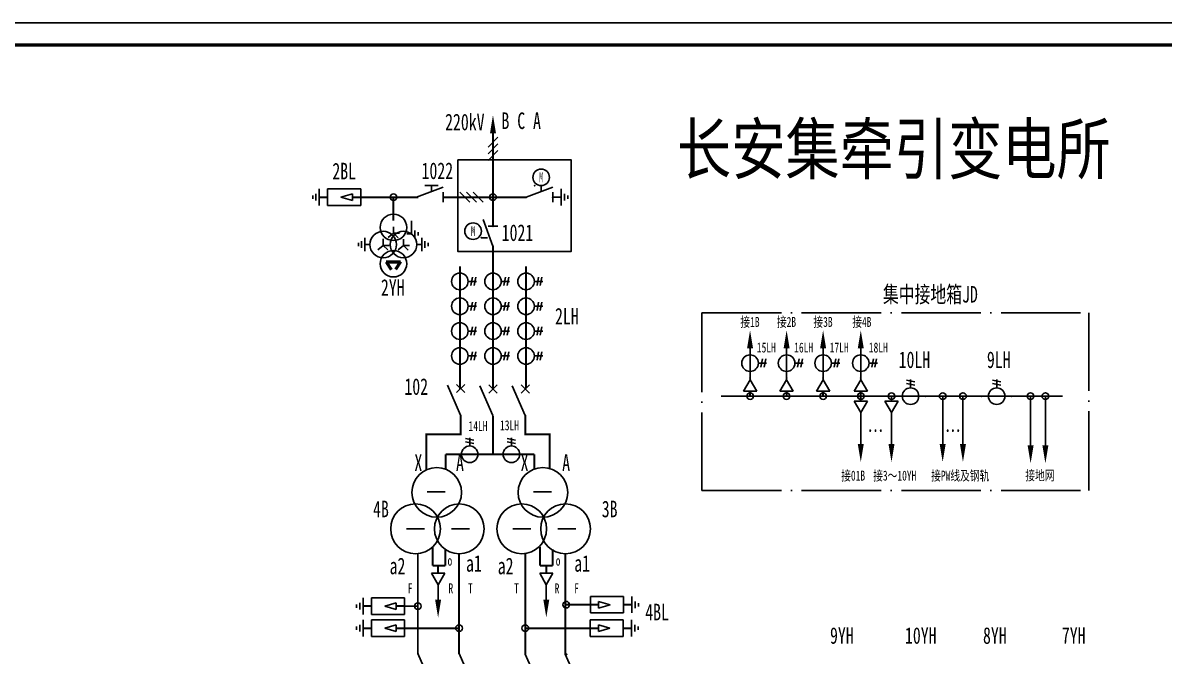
# Model space of a CAD drawing. Header units: millimetres. Extents: x 10667 to 23854, y -3427 to -2899.
# Drawn here: x 21070.9 to 21415.4, y -3089.9 to -2898.8 of the extents above; entities that cross this region are included whole.
import ezdxf
from ezdxf.enums import TextEntityAlignment as Align

# ---------------------------------------------------------------- set-up
doc = ezdxf.new("R2010")
doc.units = ezdxf.units.MM
doc.header["$LTSCALE"] = 10
doc.linetypes.add('ACAD_ISO04W100', pattern=[30, 24, -3, 0, -3])
doc.linetypes.add('DASHED', pattern=[11, 5, 0.5, 5, 0.5])
for name, color, linetype in [('3', 3, 'Continuous'), ('4', 1, 'Continuous'), ('BLOCK', 3, 'Continuous'), ('BOX', 7, 'Continuous'), ('LINE', 7, 'Continuous'), ('TEXT', 2, 'Continuous'), ('设    备', 3, 'Continuous'), ('设备编号', 2, 'Continuous'), ('连 接 线', 1, 'Continuous')]:
    doc.layers.add(name, color=color, linetype=linetype)
doc.layers.add('5', color=5, linetype='Continuous', lineweight=50)
doc.styles.add('HZ', font='SimSun.ttf', dxfattribs={"width": 0.7})
doc.styles.add('JH1', font='NSimSun.ttf', dxfattribs={"width": 0.8})

# ---------------------------------------------------------------- blocks, each defined once
blk = doc.blocks.new('$110DLQ')
at = {"layer": 'BLOCK', "color": 3}
for p, q in [((-4, 1), (0, -8)), ((1.25, 1.25), (-1.25, -1.25)), ((-1.25, 1.25), (1.25, -1.25))]:
    blk.add_line(p, q, dxfattribs=at)
blk = doc.blocks.new('$LH')
at = {"color": 3}
for p, q in [((3.79, 1.25), (3.29, -1.25)), ((4.79, 1.25), (4.29, -1.25)), ((2.5, 0), (5, 0))]:
    blk.add_line(p, q, dxfattribs=at)
blk.add_circle((0, 0), 2.5, dxfattribs=at)
blk = doc.blocks.new('$JT')
at = {"color": 3}
blk.add_lwpolyline([(0, 0, 1.8, 0, 0), (0, 5.41, 0, 0, 0)], format="xyseb", dxfattribs=at)
blk = doc.blocks.new('$3XB')
at = {"layer": 'BLOCK'}
for p, q in [((1.5, 3.5), (-1.5, 0.5)), ((1.5, 1.5), (-1.5, -1.5)), ((1.5, -0.5), (-1.5, -3.5))]:
    blk.add_line(p, q, dxfattribs=at)
blk = doc.blocks.new('$SGK1')
at = {"layer": 'BLOCK'}
for p, q in [((-3, 0), (0, -8)), ((-1.5, 0), (1.5, 0))]:
    blk.add_line(p, q, dxfattribs=at)
at = {"layer": 'TEXT', "color": 3}
for p, q in [((-3.5, -1.5), (-3.5, -5.5)), ((-1.6875, -3.5), (-3.5, -3.5))]:
    blk.add_line(p, q, dxfattribs=at)
blk = doc.blocks.new('$LH_11')
at = {"color": 3}
for p, q in [((3.79, -3.25), (3.29, -5.75)), ((4.79, -3.25), (4.29, -5.75)), ((2.5, -4.5), (5, -4.5))]:
    blk.add_line(p, q, dxfattribs=at)
at = {"color": 3, "const_width": 0.5}
blk.add_lwpolyline([(0, 0), (0, -9)], dxfattribs=at)
at = {"color": 3}
blk.add_circle((0, -4.5), 2.5, dxfattribs=at)
at = {"color": 4}
for p in [(0, 0), (0, -9)]:
    blk.add_point(p, dxfattribs=at)
blk = doc.blocks.new('LH_11')
blk.add_blockref('$LH_11', (0, 0))

msp = doc.modelspace()

# ---------------------------------------------------------------- linework, layer by layer
at = {"color": 3}
for centre in [(21195.83, -3040.43), (21227.88, -3040.43), (21189.44, -3051.43), (21202.65, -3051.43), (21221.5, -3051.43), (21234.71, -3051.43)]:
    msp.add_circle(centre, 7.5, dxfattribs=at)
at = {"layer": '4', "color": 2}
msp.add_lwpolyline([(10666.54, -2898.77), (23853.86, -2898.77), (23853.86, -3426.84), (10666.54, -3426.84)], close=True, dxfattribs=at)
at = {"layer": '5', "color": 2}
for p, q in [((21180.61, -2970.9), (21182.08, -2973.16)), ((21180.61, -2970.9), (21184.88, -2970.9)), ((21184.88, -2970.9), (21183.4, -2973.16))]:
    msp.add_line(p, q, dxfattribs=at)
at = {"layer": 'BLOCK'}
for p, q in [((21194.13, -3098.09), (21190.13, -3089.09)), ((21206.57, -3098.09), (21202.57, -3089.09)), ((21226.57, -3098.27), (21222.57, -3089.27)), ((21238.63, -3098.27), (21234.63, -3089.27))]:
    msp.add_line(p, q, dxfattribs=at)
for p in [(21190.13, -3089.09), (21202.57, -3089.09), (21222.57, -3089.27), (21235.01, -3089.27)]:
    msp.add_point(p, dxfattribs=at)
at = {"layer": 'BOX', "const_width": 1.05}
msp.add_lwpolyline([(10677.66, -2905.48), (23845.41, -2905.48), (23845.41, -3422.56), (10677.66, -3422.56)], close=True, dxfattribs=at)
at = {"layer": '设    备', "color": 3}
for p, q in [((21160.39, -2953.9), (21160.39, -2948.9)), ((21172.89, -2948.9), (21162.89, -2948.9)), ((21162.89, -2948.9), (21162.89, -2953.9)), ((21172.89, -2953.9), (21172.89, -2948.9)), ((21227.36, -2949.71), (21227.36, -2947.89)), ((21233.36, -2953.89), (21233.36, -2948.89)), ((21158.39, -2950.89), (21158.39, -2951.89)), ((21159.39, -2950.39), (21159.39, -2952.39)), ((21166.89, -2951.4), (21170.39, -2950.4)), ((21170.39, -2952.4), (21166.89, -2951.4)), ((21170.39, -2950.4), (21170.39, -2952.4)), ((21234.36, -2952.39), (21234.36, -2950.39)), ((21235.36, -2951.89), (21235.36, -2950.89)), ((21162.89, -2953.9), (21172.89, -2953.9)), ((21188.26, -2958.47), (21188.26, -2962.47)), ((21189.26, -2963.47), (21189.26, -2961.47)), ((21173.17, -2966.67), (21173.17, -2964.67)), ((21174.17, -2963.67), (21174.17, -2967.67)), ((21191.29, -2963.67), (21191.29, -2967.67)), ((21192.29, -2966.67), (21192.29, -2964.67)), ((21211.12, -2963.62), (21209.31, -2963.62)), ((21173.62, -3072.26), (21173.62, -3077.26)), ((21176.12, -3072.26), (21186.12, -3072.26)), ((21176.12, -3077.26), (21176.12, -3072.26)), ((21186.06, -3072.26), (21186.06, -3077.26)), ((21186.12, -3072.26), (21186.12, -3077.26)), ((21242.2, -3071.83), (21252.2, -3071.83)), ((21242.2, -3076.83), (21242.2, -3071.83)), ((21252.2, -3071.83), (21252.2, -3076.83)), ((21254.7, -3076.83), (21254.7, -3071.83)), ((21171.62, -3074.26), (21171.62, -3075.26)), ((21172.62, -3073.76), (21172.62, -3075.76)), ((21183.62, -3073.76), (21180.12, -3074.76)), ((21180.12, -3074.76), (21183.62, -3075.76)), ((21183.62, -3075.76), (21183.62, -3073.76)), ((21248.2, -3074.33), (21244.7, -3073.33)), ((21244.7, -3073.33), (21244.7, -3075.33)), ((21244.7, -3075.33), (21248.2, -3074.33)), ((21255.7, -3075.33), (21255.7, -3073.33)), ((21256.7, -3074.83), (21256.7, -3073.83)), ((21173.62, -3078.94), (21173.62, -3083.94)), ((21186.12, -3077.26), (21176.12, -3077.26)), ((21176.12, -3078.94), (21186.12, -3078.94)), ((21176.12, -3083.94), (21176.12, -3078.94)), ((21186.06, -3078.94), (21186.06, -3083.94)), ((21186.12, -3078.94), (21186.12, -3083.94)), ((21242.12, -3078.94), (21252.12, -3078.94)), ((21242.12, -3083.94), (21242.12, -3078.94)), ((21252.2, -3076.83), (21242.2, -3076.83)), ((21252.12, -3078.94), (21252.12, -3083.94)), ((21254.62, -3083.94), (21254.62, -3078.94)), ((21171.62, -3080.94), (21171.62, -3081.94)), ((21172.62, -3080.44), (21172.62, -3082.44)), ((21183.62, -3080.44), (21180.12, -3081.44)), ((21180.12, -3081.44), (21183.62, -3082.44)), ((21183.62, -3082.44), (21183.62, -3080.44)), ((21248.12, -3081.44), (21244.62, -3080.44)), ((21244.62, -3080.44), (21244.62, -3082.44)), ((21244.62, -3082.44), (21248.12, -3081.44)), ((21255.62, -3082.44), (21255.62, -3080.44)), ((21256.62, -3081.94), (21256.62, -3080.94)), ((21186.12, -3083.94), (21176.12, -3083.94)), ((21252.12, -3083.94), (21242.12, -3083.94))]:
    msp.add_line(p, q, dxfattribs=at)
at = {"layer": '设    备'}
for p, q in [((21230.86, -2948.39), (21222.86, -2951.39)), ((21230.86, -2949.89), (21230.86, -2952.89)), ((21209.81, -2958.12), (21212.81, -2966.12)), ((21182.78, -2962.25), (21181.21, -2963.55)), ((21182.78, -2960.27), (21182.78, -2962.22)), ((21182.78, -2962.22), (21184.6, -2962.22)), ((21182.78, -2962.22), (21184.17, -2963.59)), ((21186.76, -2962.47), (21188.26, -2962.47)), ((21190.26, -2962.97), (21190.26, -2961.97)), ((21211.31, -2960.12), (21214.31, -2960.12)), ((21172.17, -2966.17), (21172.17, -2965.17)), ((21175.67, -2965.67), (21174.17, -2965.67)), ((21179.66, -2965.95), (21178.08, -2967.26)), ((21179.66, -2963.98), (21179.66, -2965.93)), ((21179.66, -2965.93), (21181.04, -2967.3)), ((21179.66, -2965.95), (21181.48, -2965.95)), ((21185.81, -2965.98), (21184.24, -2967.28)), ((21185.81, -2964), (21185.81, -2965.95)), ((21185.81, -2965.95), (21187.19, -2967.32)), ((21185.81, -2965.95), (21187.63, -2965.95)), ((21189.79, -2965.67), (21191.29, -2965.67)), ((21193.29, -2966.17), (21193.29, -2965.17))]:
    msp.add_line(p, q, dxfattribs=at)
at = {"layer": '设    备', "color": 3}
for points, const_width in [([(21162.89, -2951.4), (21160.39, -2951.4)], 0.6), ([(21170.39, -2951.4), (21172.89, -2951.4)], 0.6), ([(21230.86, -2951.39), (21233.36, -2951.39)], 0.5), ([(21176.12, -3074.76), (21173.62, -3074.76)], 0.6), ([(21183.62, -3074.76), (21186.12, -3074.76)], 0.6), ([(21244.7, -3074.33), (21242.2, -3074.33)], 0.6), ([(21252.2, -3074.33), (21254.7, -3074.33)], 0.6), ([(21176.12, -3081.44), (21173.62, -3081.44)], 0.6), ([(21183.62, -3081.44), (21186.12, -3081.44)], 0.6), ([(21244.62, -3081.44), (21242.12, -3081.44)], 0.6), ([(21252.12, -3081.44), (21254.62, -3081.44)], 0.6)]:
    msp.add_lwpolyline(points, dxfattribs=dict(at, const_width=const_width))
at = {"layer": '设    备'}
for centre, radius in [((21227.36, -2945.39), 2.5), ((21212.81, -2951.39), 1), ((21182.76, -2960.47), 4), ((21206.81, -2961.62), 2.5), ((21179.67, -2965.67), 4), ((21185.79, -2965.67), 4), ((21182.76, -2971.44), 4)]:
    msp.add_circle(centre, radius, dxfattribs=at)
at = {"layer": '设    备', "color": 4}
for p in [(21225.37, -2947.9), (21209.31, -2963.61)]:
    msp.add_point(p, dxfattribs=at)
at = {"layer": '设    备'}
for p in [(21222.86, -2951.39), (21230.86, -2951.39), (21212.81, -2960.12), (21212.81, -2966.12)]:
    msp.add_point(p, dxfattribs=at)
at = {"layer": '连 接 线', "color": 0, "linetype": 'ACAD_ISO04W100', "ltscale": 0.1}
for p, q in [((21275.88, -2986.22), (21392.7, -2986.22)), ((21275.88, -2986.22), (21275.88, -3039.91)), ((21392.7, -3039.91), (21392.7, -2986.22)), ((21275.88, -3039.91), (21392.7, -3039.91))]:
    msp.add_line(p, q, dxfattribs=at)
at = {"layer": '连 接 线', "color": 3}
for p, q in [((21290.41, -3006.44), (21288.41, -3009.91)), ((21292.41, -3009.91), (21290.41, -3006.44)), ((21301.44, -3006.44), (21299.44, -3009.91)), ((21303.44, -3009.91), (21301.44, -3006.44)), ((21312.46, -3006.44), (21310.46, -3009.91)), ((21314.46, -3009.91), (21312.46, -3006.44)), ((21323.83, -3006.44), (21321.83, -3009.91)), ((21325.83, -3009.91), (21323.83, -3006.44)), ((21288.41, -3009.91), (21292.41, -3009.91)), ((21299.44, -3009.91), (21303.44, -3009.91)), ((21310.46, -3009.91), (21314.46, -3009.91)), ((21321.83, -3009.91), (21325.83, -3009.91)), ((21321.83, -3012.91), (21323.83, -3016.37)), ((21325.83, -3012.91), (21321.83, -3012.91)), ((21323.83, -3016.37), (21325.83, -3012.91)), ((21331.1, -3012.91), (21333.1, -3016.37)), ((21335.1, -3012.91), (21331.1, -3012.91)), ((21333.1, -3016.37), (21335.1, -3012.91)), ((21192.95, -3040.23), (21198.39, -3040.23)), ((21225.01, -3040.23), (21230.45, -3040.23)), ((21186.72, -3051.43), (21192.16, -3051.43)), ((21200.31, -3051.43), (21205.75, -3051.43)), ((21218.78, -3051.43), (21224.21, -3051.43)), ((21232.37, -3051.43), (21237.81, -3051.43)), ((21194.25, -3064.84), (21196.25, -3068.31)), ((21198.25, -3064.84), (21194.25, -3064.84)), ((21196.25, -3068.31), (21198.25, -3064.84)), ((21226.91, -3064.84), (21228.91, -3068.31)), ((21230.91, -3064.84), (21226.91, -3064.84)), ((21228.91, -3068.31), (21230.91, -3064.84))]:
    msp.add_line(p, q, dxfattribs=at)
at = {"layer": '连 接 线'}
for points, const_width in [([(21212.81, -2960.12), (21212.81, -2932.07)], 0.6), ([(21184.4, -2951.39), (21172.9, -2951.39), (21172.9, -2951.39)], 0.6), ([(21182.76, -2958.47), (21182.76, -2951.39)], 0.6), ([(21190.26, -2951.39), (21184.4, -2951.39)], 0.6), ([(21212.81, -2951.39), (21197.76, -2951.39)], 0.6), ([(21222.86, -2951.39), (21212.81, -2951.39)], 0.6), ([(21212.81, -3009.28), (21212.81, -2966.12)], 0.6), ([(21290.41, -3011.41), (21290.41, -3009.91)], 0.6), ([(21301.44, -3011.41), (21301.44, -3009.91)], 0.6), ([(21312.46, -3011.41), (21312.46, -3009.91)], 0.6), ([(21323.83, -3011.41), (21323.83, -3009.91)], 0.6), ([(21281.64, -3011.41), (21384.78, -3011.41)], 0.5), ([(21323.83, -3011.41), (21323.83, -3012.91)], 0.6), ([(21333.1, -3011.41), (21333.1, -3012.91)], 0.6), ([(21348.55, -3011.41), (21348.55, -3026.37)], 0.5), ([(21354.67, -3011.41), (21354.67, -3026.37)], 0.5), ([(21375.09, -3011.26), (21375.09, -3026.23)], 0.5), ([(21379.54, -3011.26), (21379.55, -3026.23)], 0.5), ([(21192.72, -3033.61), (21192.72, -3022.94), (21203.05, -3022.92), (21203.05, -3017.09)], 0.6), ([(21212.81, -3028.93), (21212.81, -3017.28)], 0.6), ([(21229.88, -3033.2), (21229.88, -3022.93), (21222.56, -3022.92), (21222.56, -3017.09)], 0.6), ([(21198.49, -3028.93), (21198.49, -3033.42)], 0.6), ([(21212.81, -3028.93), (21198.49, -3028.93)], 0.6), ([(21212.81, -3028.93), (21225.33, -3028.93)], 0.6), ([(21225.33, -3028.93), (21225.33, -3033.38)], 0.6), ([(21190.13, -3058.9), (21190.13, -3070.03)], 0.6), ([(21194.56, -3056.91), (21194.56, -3062.52)], 0.6), ([(21198.44, -3057.64), (21198.44, -3062.52)], 0.6), ([(21202.57, -3058.93), (21202.57, -3070.03)], 0.6), ([(21222.57, -3058.86), (21222.57, -3070.03)], 0.6), ([(21227, -3056.91), (21227, -3062.52)], 0.6), ([(21230.87, -3057.64), (21230.87, -3062.52)], 0.6), ([(21234.63, -3058.93), (21234.63, -3069.99)], 0.6), ([(21194.56, -3062.52), (21198.44, -3062.52)], 0.6), ([(21196.25, -3062.52), (21196.25, -3064.84)], 0.6), ([(21227, -3062.52), (21230.87, -3062.52)], 0.6), ([(21228.91, -3062.52), (21228.91, -3064.84)], 0.6), ([(21190.13, -3070.03), (21190.13, -3089.09)], 0.6), ([(21202.57, -3070.03), (21202.57, -3089.09)], 0.6), ([(21222.57, -3070.03), (21222.57, -3089.27)], 0.6), ([(21234.63, -3069.99), (21234.63, -3089.27)], 0.6), ([(21186.13, -3074.77), (21190.13, -3074.77)], 0.6), ([(21234.63, -3074.32), (21242.19, -3074.32)], 0.6), ([(21186.12, -3081.44), (21202.57, -3081.44)], 0.6), ([(21222.57, -3081.44), (21242.11, -3081.44)], 0.6)]:
    msp.add_lwpolyline(points, dxfattribs=dict(at, const_width=const_width))
at = {"layer": '连 接 线', "color": 3, "linetype": 'DASHED'}
msp.add_lwpolyline([(21202.17, -2940.12), (21236.43, -2940.12), (21236.43, -2967.75), (21202.17, -2967.75)], close=True, dxfattribs=at)
at = {"layer": '连 接 线', "color": 3, "const_width": 0.6}
for points in [[(21202.81, -2972.28), (21202.81, -3009.33)], [(21212.81, -2972.28), (21212.81, -3003.78)], [(21222.81, -2972.28), (21222.81, -3009.03)]]:
    msp.add_lwpolyline(points, dxfattribs=at)
at = {"layer": '连 接 线', "color": 6, "linetype": 'DASHED', "ltscale": 0.5, "const_width": 0.5}
for points in [[(21290.41, -3006.44), (21290.41, -2996.44)], [(21301.44, -3006.44), (21301.44, -2996.44)], [(21312.46, -3006.44), (21312.46, -2996.44)], [(21323.83, -3006.44), (21323.83, -2996.44)], [(21323.83, -3016.37), (21323.83, -3026.37)], [(21333.1, -3016.37), (21333.1, -3026.37)], [(21196.25, -3068.31), (21196.25, -3073.31)], [(21228.91, -3068.31), (21228.91, -3073.31)]]:
    msp.add_lwpolyline(points, dxfattribs=at)
at = {"layer": '连 接 线', "color": 3}
for centre in [(21182.76, -2951.39), (21290.41, -3011.41), (21301.44, -3011.41), (21312.46, -3011.41), (21323.83, -3011.41), (21333.1, -3011.41), (21348.55, -3011.41), (21354.67, -3011.4), (21375.09, -3011.4), (21379.54, -3011.4), (21190.13, -3074.77), (21234.87, -3074.32), (21202.57, -3081.44), (21222.57, -3081.44)]:
    msp.add_circle(centre, 1, dxfattribs=at)

# ---------------------------------------------------------------- block references
at = {"layer": 'LINE'}
for name, p in [('$3XB', (21212.81, -2936.77)), ('$110DLQ', (21203.05, -3009.09)), ('$110DLQ', (21212.81, -3009.28)), ('$110DLQ', (21222.56, -3009.28))]:
    msp.add_blockref(name, p, dxfattribs=at)
for name, p, rotation in [('$SGK1', (21197.76, -2951.39), 270), ('$3XB', (21206.35, -2951.39), 90)]:
    msp.add_blockref(name, p, dxfattribs=dict(at, rotation=rotation))
at = {"layer": '设    备'}
for name, p in [('$LH', (21202.81, -2976.78)), ('$LH', (21212.81, -2976.78)), ('$LH', (21222.81, -2976.78)), ('$LH', (21202.81, -2984.28)), ('$LH', (21212.81, -2984.28)), ('$LH', (21222.81, -2984.28)), ('$LH', (21202.81, -2991.78)), ('$LH', (21212.81, -2991.78)), ('$LH', (21222.81, -2991.78)), ('$LH', (21202.81, -2999.28)), ('$LH', (21212.81, -2999.28)), ('$LH', (21222.81, -2999.28)), ('LH_11', (21290.41, -2996.94)), ('LH_11', (21301.44, -2996.94)), ('LH_11', (21312.46, -2996.94)), ('LH_11', (21323.83, -2996.94))]:
    msp.add_blockref(name, p, dxfattribs=at)
at = {"layer": '设    备', "rotation": 90}
for name, p in [('LH_11', (21334.35, -3011.41)), ('LH_11', (21360.35, -3011.41)), ('$LH', (21205.78, -3028.93)), ('$LH', (21218.37, -3028.93))]:
    msp.add_blockref(name, p, dxfattribs=at)
at = {"layer": '连 接 线', "color": 3}
for p in [(21212.81, -2932.07), (21290.41, -2996.94), (21301.44, -2996.94), (21312.46, -2996.94), (21323.83, -2996.94)]:
    msp.add_blockref('$JT', p, dxfattribs=at)
at = {"layer": '连 接 线', "color": 3, "rotation": 180}
for p in [(21323.83, -3025.87), (21333.1, -3025.87), (21348.55, -3025.87), (21354.67, -3025.87), (21375.09, -3026.23), (21379.55, -3026.23), (21196.25, -3072.81), (21228.91, -3072.81)]:
    msp.add_blockref('$JT', p, dxfattribs=at)

# ---------------------------------------------------------------- texts
at = {"layer": '3', "linetype": 'DASHED', "style": 'JH1', "width": 0.8}
msp.add_text('长安集牵引变电所', height=15, dxfattribs=at).set_placement((21268.34, -2944.32))
at = {"layer": 'TEXT', "color": 7, "style": 'HZ', "width": 0.7}
for p in [(21328.27, -3024.4), (21351.64, -3024.4)]:
    msp.add_text('…', height=5, dxfattribs=at).set_placement(p, align=Align.CENTER)
at = {"layer": '设    备', "style": 'HZ', "width": 0.62}
for p in [(21227.36, -2945.39), (21206.81, -2961.62)]:
    msp.add_text('M', height=3, dxfattribs=at).set_placement(p, align=Align.MIDDLE)
at = {"layer": '设备编号', "color": 6, "style": 'HZ', "width": 0.7}
for s, height, p in [('220kV', 5, (21204.31, -2931.19)), ('B C A', 5, (21221.33, -2930.8)), ('集中接地箱JD', 5, (21344.84, -2983.17)), ('接1B', 3, (21290.39, -2990.5)), ('接2B', 3, (21301.41, -2990.5)), ('接3B', 3, (21312.43, -2990.5)), ('接4B', 3, (21324.16, -2990.5)), ('接01B', 3, (21321.53, -3036.87)), ('接3～10YH', 3, (21334.08, -3036.87)), ('接PW线及钢轨', 3, (21353.84, -3036.87)), ('接地网', 3, (21377.89, -3036.8))]:
    msp.add_text(s, height=height, dxfattribs=at).set_placement(p, align=Align.CENTER)
for s, height, p in [('2BL', 5, (21164.33, -2946)), ('1022', 5, (21191.26, -2945.89)), ('1021', 5, (21215.44, -2964.57)), ('2YH', 5, (21178.99, -2981.12)), ('2LH', 5, (21231.54, -2989.78)), ('15LH', 3, (21292.46, -2998.23)), ('16LH', 3, (21303.73, -2998.23)), ('17LH', 3, (21314.46, -2998.23)), ('18LH', 3, (21326.26, -2998.23)), ('10LH', 5, (21335.26, -3002.91)), ('9LH', 5, (21361.9, -3002.91)), ('102', 5, (21186.07, -3011.01)), ('14LH', 3, (21205.43, -3021.95)), ('13LH', 3, (21214.94, -3021.7)), ('X', 5, (21189.09, -3033.97)), ('A', 5, (21201.65, -3033.97)), ('X', 5, (21221.15, -3033.97)), ('A', 5, (21233.7, -3033.97)), ('4B', 5, (21176.62, -3047.95)), ('3B', 5, (21245.64, -3047.95)), ('a2', 5, (21181.6, -3065.14)), ('o', 3, (21199.09, -3062.55)), ('a1', 5, (21204.68, -3064.36)), ('a2', 5, (21214.25, -3065.14)), ('o', 3, (21231.75, -3062.55)), ('a1', 5, (21237.34, -3064.36)), ('F', 3, (21187.12, -3070.9)), ('R', 3, (21199.38, -3070.9)), ('T', 3, (21205.28, -3070.9)), ('T', 3, (21219.18, -3070.9)), ('R', 3, (21231.43, -3070.9)), ('F', 3, (21237.34, -3070.9)), ('4BL', 5, (21258.78, -3079.04)), ('9YH', 5, (21314.54, -3086.13)), ('10YH', 5, (21337.17, -3086.13)), ('8YH', 5, (21360.72, -3086.13)), ('7YH', 5, (21384.52, -3086.13))]:
    msp.add_text(s, height=height, dxfattribs=at).set_placement(p)

doc.saveas('drawing.dxf')
